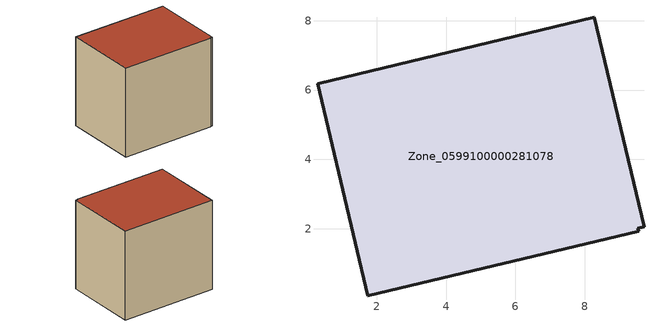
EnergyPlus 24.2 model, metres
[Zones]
Zone_0599100000281078
 floor ground (C_G): 9.55,1.93 1.74,0.07 0.29,6.19 8.27,8.1 9.71,2.06 9.53,2.01 z0
 wall outside (C_F): 0.29,6.19 1.74,0.07 9.55,1.93 9.53,2.01 9.71,2.06 8.27,8.1 0.29,6.19 z0:7.62
 roof outside (C_R): 1.74,0.07 9.55,1.93 9.53,2.01 9.71,2.06 8.27,8.1 0.29,6.19 z7.62
[BUILDING]
Pand.0599100000281078: North Axis=0; Terrain=City; Loads Convergence Tolerance Value=0.04; Temperature Convergence Tolerance Value=0.4; Solar Distribution=FullExterior; Maximum Number of Warmup Days=25; Minimum Number of Warmup Days=1
[Site:Location]
Rotterdam.The.Hague.AP_ZH_NLD Design_Conditions: Latitude=51.96; Longitude=4.45; Time Zone=1; Elevation=-4.5
[SITE:GROUNDTEMPERATURE:BUILDINGSURFACE]
18, 18, 18, 18, 18, 18, 18, 18, 18, 18, 18, 18
[MATERIAL] Thermal Absorptance=0.9; Solar Absorptance=0.7; Visible Absorptance=0.7
Name | Roughness | Thickness | Conductivity | Density | Specific Heat
G.TC.1965-1974 | MediumSmooth | 0.15 | 0.882353 | 540 | 1210
F.TC.1965-1974 | Rough | 0.3 | 0.697674 | 1920 | 840
R.TC.1965-1974 | MediumRough | 0.2 | 0.232558 | 1500 | 1000
[CONSTRUCTION]
C_G: G.TC.1965-1974
C_F: F.TC.1965-1974
C_R: R.TC.1965-1974
[ZONE]
Zone_0599100000281078: Type=1; Multiplier=1; Ceiling Height=Autocalculate; Volume=Autocalculate; Floor Area=autocalculate; Part of Total Floor Area=Yes
[ZONEINFILTRATION:DESIGNFLOWRATE]
Infil_Zone_0599100000281078: Zone or ZoneList or Space or SpaceList=Zone_0599100000281078; Schedule=AlwaysOn; Design Flow Rate Calculation Method=Flow/Area; Flow Rate per Floor Area=0.003; Constant Term Coefficient=1; Temperature Term Coefficient=0; Velocity Term Coefficient=0; Velocity Squared Term Coefficient=0
[HVACTEMPLATE:ZONE:IDEALLOADSAIRSYSTEM]
Zone_0599100000281078: Maximum Heating Supply Air Temperature=50; Minimum Cooling Supply Air Temperature=13; Maximum Heating Supply Air Humidity Ratio=0.0156; Minimum Cooling Supply Air Humidity Ratio=0.0077; Heating Limit=NoLimit; Cooling Limit=NoLimit; Dehumidification Control Type=ConstantSensibleHeatRatio; Cooling Sensible Heat Ratio=0.7; Dehumidification Setpoint=60; Humidification Control Type=None; Humidification Setpoint=30; Outdoor Air Method=None; Outdoor Air Flow Rate per Person=0.00944; Outdoor Air Flow Rate per Zone Floor Area=0; Outdoor Air Flow Rate per Zone=0; Demand Controlled Ventilation Type=None; Outdoor Air Economizer Type=NoEconomizer; Heat Recovery Type=None; Sensible Heat Recovery Effectiveness=0.7; Latent Heat Recovery Effectiveness=0.65
[ZONECONTROL:THERMOSTAT]
ThermostatControl_Zone_0599100000281078: Zone or ZoneList=Zone_0599100000281078; Control Type Schedule=DualSetpointControlType; Control 1=Thermostat_Zone_0599100000281078; Temperature Difference Between Cutout And Setpoint=0
[THERMOSTATSETPOINT:DUALSETPOINT]
Thermostat_Zone_0599100000281078: Heating Setpoint Temperature Schedule=HeatingSetpoint_Zone_0599100000281078; Cooling Setpoint Temperature Schedule=CoolingSetpoint_Zone_0599100000281078
[SCHEDULE:COMPACT]
HeatingSetpoint_Zone_0599100000281078: Through: 12/31, For: AllDays, Until: 24:00, 21
CoolingSetpoint_Zone_0599100000281078: Through: 12/31, For: AllDays, Until: 24:00, 24
DualSetpointControlType: Through: 12/31, For: AllDays, Until: 24:00, 4
AlwaysOn: Through: 12/31, For: AllDays, Until: 24:00, 1
